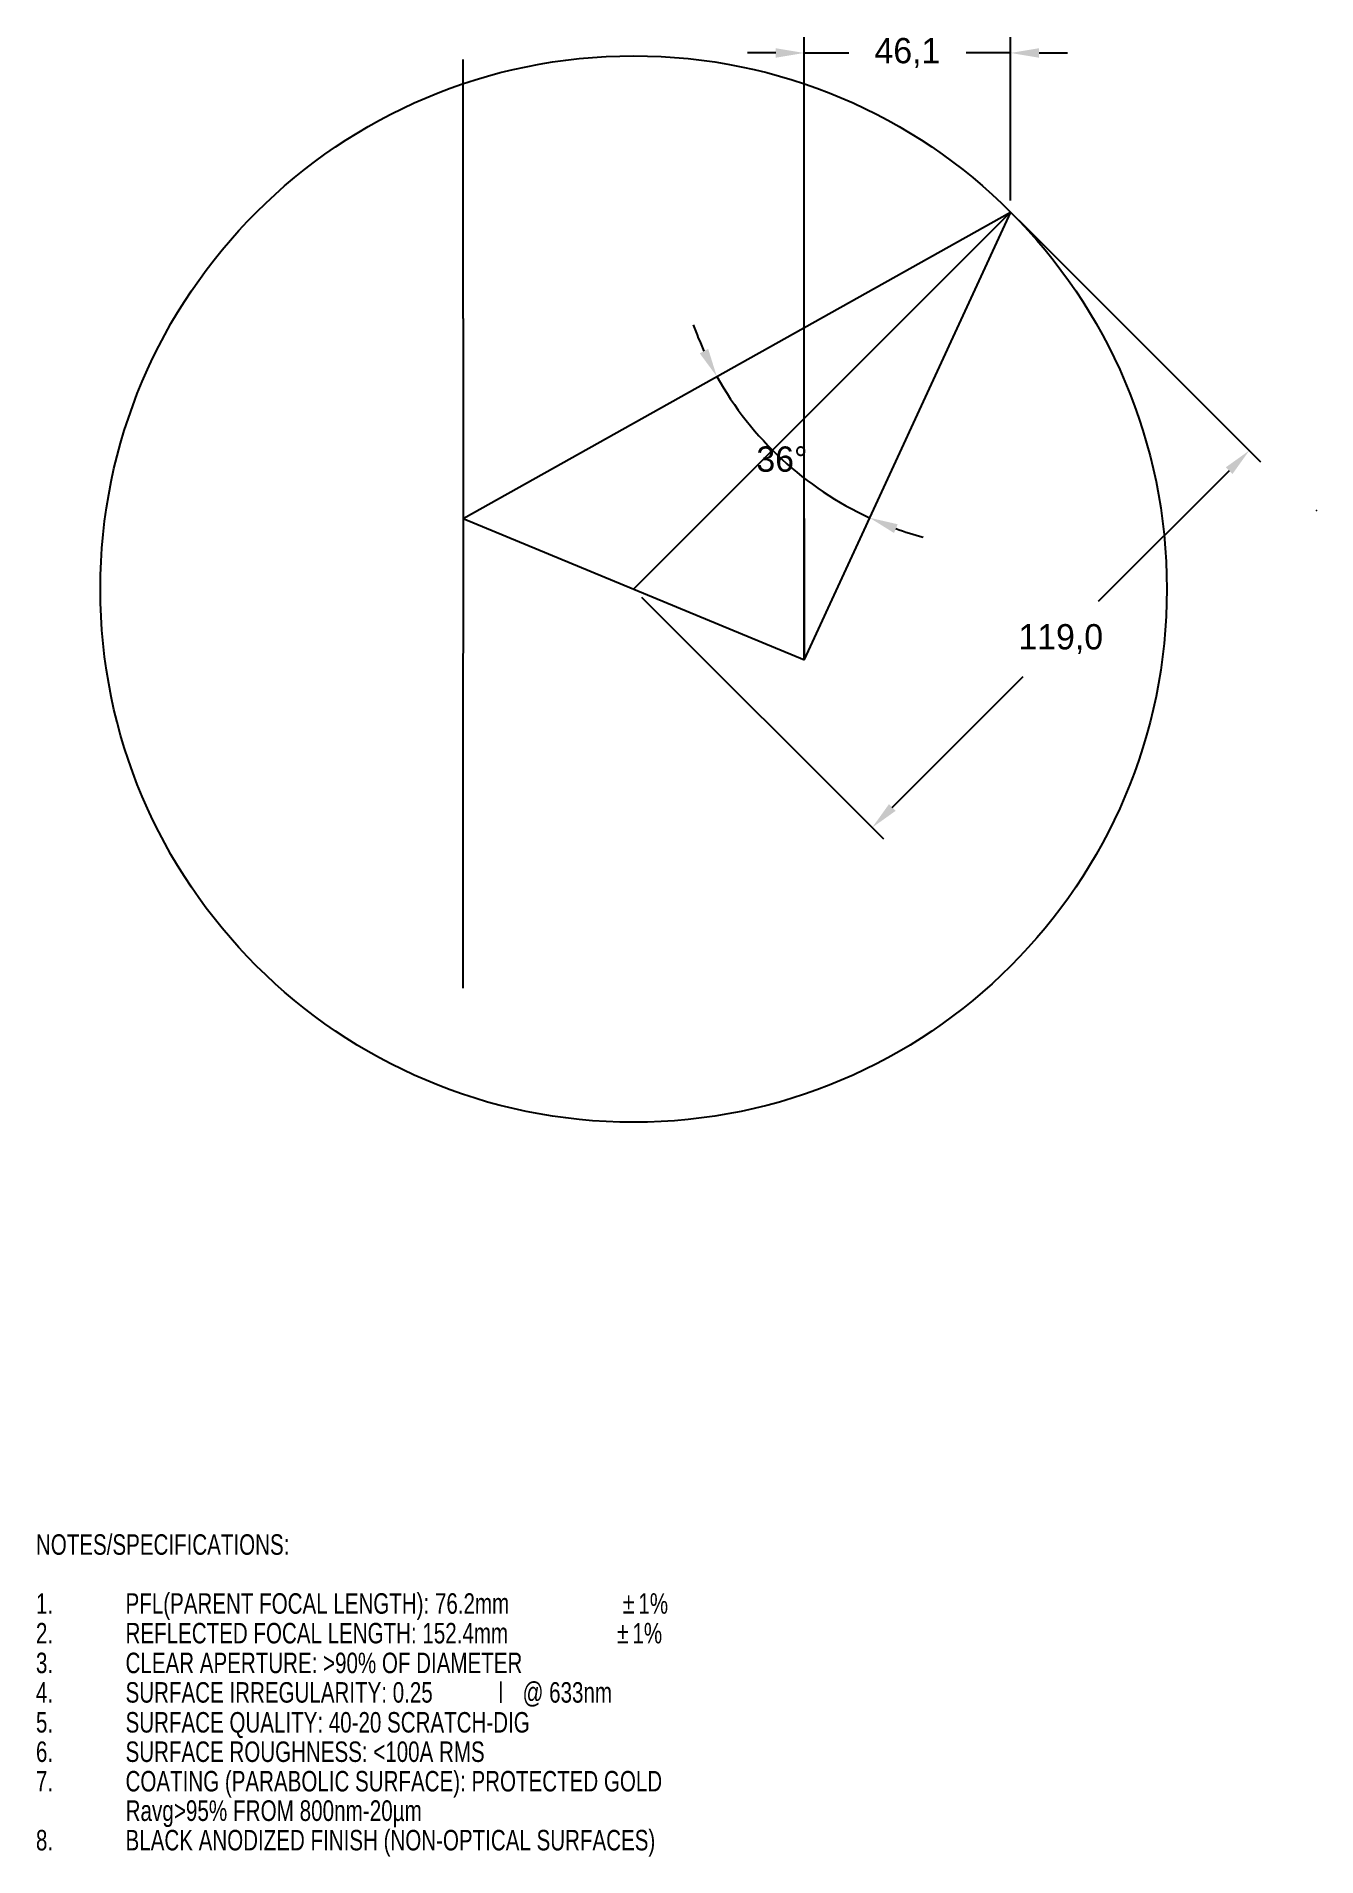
# Model space of a CAD drawing. Header units: millimetres. Extents: x 11 to 154, y 24 to 227.
import ezdxf

# ---------------------------------------------------------------- set-up
doc = ezdxf.new("R2010")
doc.units = ezdxf.units.MM
doc.header["$PDSIZE"] = -1
doc.styles.add('SLDTEXTSTYLE0', font='TXT', dxfattribs={"width": 0.75})
doc.styles.add('SLDTEXTSTYLE2', font='TXT', dxfattribs={"width": 0.7})
doc.dimstyles.new('ISO-25', dxfattribs={"dimtxt": 2.5, "dimasz": 2.5, "dimexe": 1.25, "dimexo": 0.625, "dimtad": 1, "dimtxsty": 'Standard', "dimcen": 2.5, "dimadec": 0, "dimazin": 0, "dimtfac": 1, "dimtmove": 0, "dimatfit": 3, "dimfxl": 1, "dimarcsym": 0})

# ---------------------------------------------------------------- blocks, each defined once
blk = doc.blocks.new('SW_NOTE_4')
at = {"color": 0, "linetype": 'Continuous', "lineweight": 0, "attachment_point": 1}
for s, insert, char_height, style in [('NOTES/SPECIFICATIONS:', (0, 2.95), 2.286, 'SLDTEXTSTYLE0'), ('1.', (0, -3.63), 2.286, 'SLDTEXTSTYLE0'), ('PFL(PARENT FOCAL LENGTH): 76.2mm', (10, -3.63), 2.286, 'SLDTEXTSTYLE0'), ('±', (65.48, -3.53), 2.38, 'SLDTEXTSTYLE0'), ('1%', (67.22, -3.63), 2.286, 'SLDTEXTSTYLE0'), ('2.', (0, -6.94), 2.286, 'SLDTEXTSTYLE0'), ('REFLECTED FOCAL LENGTH: 152.4mm', (10, -6.94), 2.286, 'SLDTEXTSTYLE0'), ('±', (64.82, -6.85), 2.38, 'SLDTEXTSTYLE0'), ('1%', (66.56, -6.94), 2.286, 'SLDTEXTSTYLE0'), ('3.', (0, -10.26), 2.286, 'SLDTEXTSTYLE0'), ('CLEAR APERTURE: >90% OF DIAMETER', (10, -10.26), 2.286, 'SLDTEXTSTYLE0'), ('4.', (0, -13.55), 2.286, 'SLDTEXTSTYLE0'), ('SURFACE IRREGULARITY: 0.25', (10, -13.55), 2.286, 'SLDTEXTSTYLE0'), ('l', (51.64, -13.6), 2.29, 'SLDTEXTSTYLE2'), ('@ 633nm', (54.3, -13.55), 2.286, 'SLDTEXTSTYLE0'), ('5.', (0, -16.89), 2.286, 'SLDTEXTSTYLE0'), ('SURFACE QUALITY: 40-20 SCRATCH-DIG', (10, -16.89), 2.286, 'SLDTEXTSTYLE0'), ('6.', (0, -20.17), 2.286, 'SLDTEXTSTYLE0'), ('SURFACE ROUGHNESS: <100A RMS', (10, -20.17), 2.286, 'SLDTEXTSTYLE0'), ('7.', (0, -23.46), 2.286, 'SLDTEXTSTYLE0'), ('COATING (PARABOLIC SURFACE): PROTECTED GOLD', (10, -23.46), 2.286, 'SLDTEXTSTYLE0'), ('Ravg>95% FROM 800nm-20µm', (10, -26.74), 2.3, 'SLDTEXTSTYLE0'), ('8.', (0, -30.04), 2.286, 'SLDTEXTSTYLE0'), ('BLACK ANODIZED FINISH (NON-OPTICAL SURFACES)', (10, -30.04), 2.286, 'SLDTEXTSTYLE0')]:
    blk.add_mtext(s, dxfattribs=dict(at, insert=insert, char_height=char_height, style=style))
blk = doc.blocks.new('*D31')
at = {"color": 0, "lineweight": -2}
for start, end in [(199.5486, 204.391), (209.2333, 245.232), (250.0744, 254.9168)]:
    blk.add_arc((119.87, 207.74), 37.58, start, end, dxfattribs=at)
at = {"color": 0}
for points in [[(86.12, 192.46), (85.17, 191.98), (87.08, 189.39)], [(106.86, 171.92), (107.26, 172.9), (104.13, 173.62)]]:
    blk.add_solid(points, dxfattribs=at)
at = {"layer": 'Defpoints', "color": 0}
for p in [(119.87, 207.74), (119.87, 207.74), (91.61, 182.97), (58.76, 173.54), (96.82, 157.79)]:
    blk.add_point(p, dxfattribs=at)
at = {"color": 0, "insert": (94.35, 180.15), "char_height": 2.822, "attachment_point": 5}
blk.add_mtext('36°', dxfattribs=at)
blk = doc.blocks.new('*D32')
at = {"color": 0, "lineweight": -2}
for p, q in [((120.77, 206.84), (147.75, 179.86)), ((144.25, 178.87), (129.64, 164.27)), ((78.69, 164.77), (105.68, 137.79)), ((106.66, 141.29), (121.27, 155.9))]:
    blk.add_line(p, q, dxfattribs=at)
at = {"color": 0}
for points in [[(143.87, 179.25), (144.62, 178.5), (146.49, 181.12)], [(106.29, 141.66), (107.04, 140.92), (104.42, 139.05)]]:
    blk.add_solid(points, dxfattribs=at)
at = {"layer": 'Defpoints', "color": 0}
for p in [(119.87, 207.74), (146.49, 181.12), (77.8, 165.67)]:
    blk.add_point(p, dxfattribs=at)
at = {"color": 0, "insert": (125.46, 160.08), "char_height": 2.822, "attachment_point": 5}
blk.add_mtext('119,0', dxfattribs=at)
blk = doc.blocks.new('*D33')
at = {"color": 0, "lineweight": -2}
for p, q in [((93.66, 225.49), (90.49, 225.49)), ((96.84, 209.01), (96.84, 227.26)), ((96.84, 225.49), (101.81, 225.49)), ((119.87, 225.49), (114.89, 225.49)), ((119.87, 209.01), (119.87, 227.26)), ((123.04, 225.49), (126.22, 225.49))]:
    blk.add_line(p, q, dxfattribs=at)
at = {"color": 0}
for points in [[(93.66, 226.02), (93.66, 224.96), (96.84, 225.49)], [(123.04, 226.02), (123.04, 224.96), (119.87, 225.49)]]:
    blk.add_solid(points, dxfattribs=at)
at = {"layer": 'Defpoints', "color": 0}
for p in [(96.84, 225.49), (96.84, 207.74), (119.87, 207.74)]:
    blk.add_point(p, dxfattribs=at)
at = {"color": 0, "insert": (108.35, 225.49), "char_height": 2.822, "attachment_point": 5}
blk.add_mtext('46,1', dxfattribs=at)

msp = doc.modelspace()

# ---------------------------------------------------------------- linework, layer by layer
for p, q in [((58.768, 195.861), (58.768, 224.757)), ((96.847, 157.782), (96.835, 217.55)), ((58.764, 173.544), (119.869, 207.741)), ((77.796, 165.668), (119.869, 207.741)), ((119.869, 207.741), (96.824, 157.794)), ((58.768, 195.861), (58.755, 121.123)), ((58.764, 173.544), (96.849, 157.784)), ((96.835, 157.794), (96.835, 173.544)), ((96.835, 173.544), (96.835, 157.794))]:
    msp.add_line(p, q)
msp.add_circle((77.796, 165.668), 59.5)
at = {"color": 7, "linetype": 'Continuous', "lineweight": 0}
msp.add_point((154.005, 174.443), dxfattribs=at)

# ---------------------------------------------------------------- block references
msp.add_blockref('SW_NOTE_4', (11.11, 57.235), dxfattribs=at)

# ---------------------------------------------------------------- dimensions: what is measured, and where the dimension line sits
dim = msp.add_linear_dim(base=(96.837, 225.487), p1=(119.869, 207.741), p2=(96.837, 207.741), dimstyle='ISO-25', override={"dimtxt": 2.822222, "dimasz": 3.175, "dimexe": 1.778, "dimexo": 1.27, "dimgap": 2.54, "dimtad": 0, "dimtih": 1, "dimtoh": 1, "dimdec": 1, "dimlfac": 2, "dimzin": 1, "dimtdec": 1, "dimtzin": 1})
dim.commit()
dim.dimension.update_dxf_attribs({"geometry": '*D33', "text_midpoint": (108.353, 225.487)})
dim = msp.add_angular_dim_2l(base=(91.609, 182.973), line1=((119.869, 207.741), (96.824, 157.794)), line2=((58.764, 173.544), (119.869, 207.741)), dimstyle='ISO-25', override={"dimtxt": 2.822222, "dimasz": 3.175, "dimexe": 1.778, "dimexo": 1.27, "dimgap": 2.54, "dimtad": 0, "dimtih": 1, "dimtoh": 1, "dimdec": 1, "dimlfac": 2, "dimzin": 1, "dimtdec": 1, "dimtzin": 1})
dim.commit()
dim.dimension.update_dxf_attribs({"geometry": '*D31', "text_midpoint": (94.353, 180.154)})
dim = msp.add_aligned_dim(p1=(77.796, 165.668), p2=(119.869, 207.741), distance=-37.651, dimstyle='ISO-25', override={"dimtxt": 2.822222, "dimasz": 3.175, "dimexe": 1.778, "dimexo": 1.27, "dimgap": 2.54, "dimtad": 0, "dimtih": 1, "dimtoh": 1, "dimdec": 1, "dimlfac": 2, "dimzin": 1, "dimtdec": 1, "dimtzin": 1})
dim.commit()
dim.dimension.update_dxf_attribs({"geometry": '*D32', "text_midpoint": (125.456, 160.082)})

doc.saveas('drawing.dxf')
